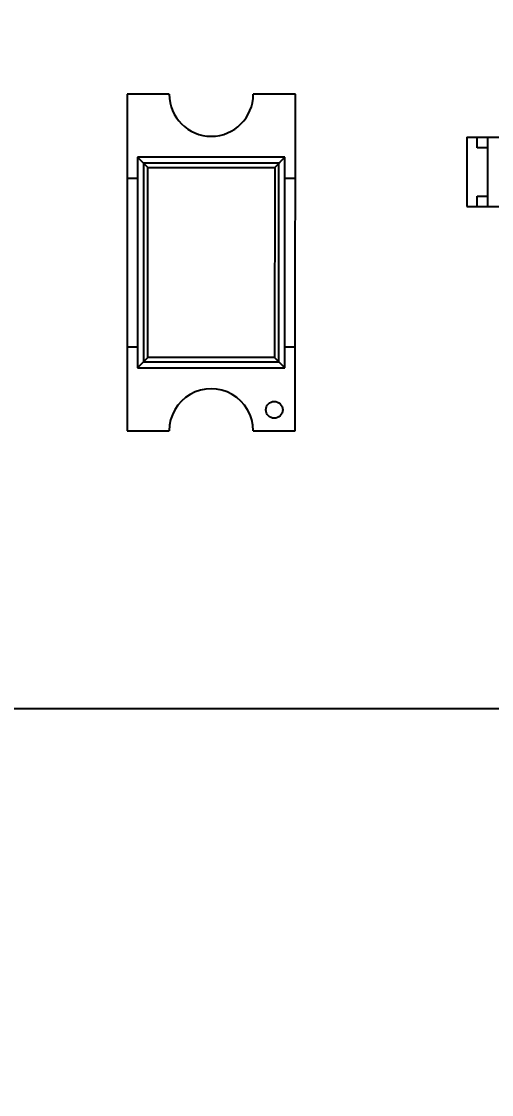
# Model space of a CAD drawing. Header units: millimetres. Extents: x 453.6 to 545.9, y 214.7 to 294.3.
# Drawn here: x 477.74 to 479.98, y 260.23 to 265.33 of the extents above; entities that cross this region are included whole.
import ezdxf

# ---------------------------------------------------------------- set-up
doc = ezdxf.new("R2010")
doc.units = ezdxf.units.MM
doc.header["$LTSCALE"] = 30.734
doc.header["$PDMODE"] = 3
doc.header["$PDSIZE"] = 0.3125
doc.layers.get('0').update_dxf_attribs({"linetype": 'CONTINUOUS'})
doc.layers.get('Defpoints').update_dxf_attribs({"linetype": 'CONTINUOUS'})
doc.layers.add('dim', color=6, linetype='CONTINUOUS', lineweight=9)
doc.styles.add('Verdana', font='verdana.ttf', dxfattribs={"height": 2.5})
doc.dimstyles.new('aaaaaaaa 3.0', dxfattribs={"dimtxt": 2.5, "dimasz": 1.5, "dimexe": 1.25, "dimexo": 0.625, "dimtad": 1, "dimdec": 1, "dimzin": 9, "dimdsep": 46, "dimtxsty": 'Verdana', "dimcen": 0, "dimazin": 0, "dimtfac": 1, "dimtofl": 0, "dimtmove": 0, "dimatfit": 3, "dimfxl": 1, "dimlwd": 25, "dimlwe": 25, "dimarcsym": 0})

# ---------------------------------------------------------------- blocks, each defined once
blk = doc.blocks.new('*D45')
at = {"layer": 'Defpoints', "color": 0}
for p in [(482.2733, 276.4739), (457.1679, 262.0629), (482.2708, 262.0629)]:
    blk.add_point(p, dxfattribs=at)
at = {"layer": 'dim', "color": 0, "lineweight": 25}
for p, q in [((481.6483, 276.4739), (455.9179, 276.4739)), ((457.1679, 274.9739), (457.1679, 263.5629)), ((481.6458, 262.0629), (455.9179, 262.0629))]:
    blk.add_line(p, q, dxfattribs=at)
at = {"layer": 'dim', "color": 0}
for points in [[(457.4179, 274.9739), (456.9179, 274.9739), (457.1679, 276.4739)], [(456.9179, 263.5629), (457.4179, 263.5629), (457.1679, 262.0629)]]:
    blk.add_solid(points, dxfattribs=at)
at = {"layer": 'dim', "color": 0, "insert": (455.2887, 269.2684), "char_height": 2.5, "attachment_point": 5, "rotation": 90, "style": 'Verdana'}
blk.add_mtext('14.4', dxfattribs=at)
blk = doc.blocks.new('*D50')
at = {"layer": 'Defpoints', "color": 0}
for p in [(482.2708, 262.0629), (470.339, 257.6647), (482.2708, 251.0104)]:
    blk.add_point(p, dxfattribs=at)
at = {"layer": 'dim', "color": 0, "lineweight": 25}
for p, q in [((482.2708, 261.4379), (482.2708, 249.7604)), ((470.339, 257.0397), (470.339, 249.7604)), ((471.839, 251.0104), (480.7708, 251.0104))]:
    blk.add_line(p, q, dxfattribs=at)
at = {"layer": 'dim', "color": 0}
for points in [[(471.839, 251.2604), (471.839, 250.7604), (470.339, 251.0104)], [(480.7708, 250.7604), (480.7708, 251.2604), (482.2708, 251.0104)]]:
    blk.add_solid(points, dxfattribs=at)
at = {"layer": 'dim', "color": 0, "insert": (476.3049, 252.9349), "char_height": 2.5, "attachment_point": 5, "style": 'Verdana'}
blk.add_mtext('11.9', dxfattribs=at)

msp = doc.modelspace()

# ---------------------------------------------------------------- linework, layer by layer
at = {"linetype": 'Continuous'}
for p, q in [((478.2437, 264.9837), (478.2435, 263.7837)), ((478.4437, 264.9837), (478.2437, 264.9837)), ((479.0437, 264.9836), (478.8437, 264.9836)), ((479.0435, 263.7836), (479.0437, 264.9836)), ((479.8585, 264.7794), (479.8584, 264.4494)), ((479.8585, 264.7794), (480.5385, 264.7793)), ((479.9085, 264.7294), (479.9085, 264.7794)), ((479.9584, 264.4494), (479.9585, 264.7794)), ((479.9585, 264.7294), (479.9085, 264.7294)), ((478.2937, 264.6837), (478.2935, 263.6837)), ((478.2937, 264.6837), (478.342, 264.6353)), ((478.9937, 264.6836), (478.2937, 264.6837)), ((478.3221, 264.6552), (478.3219, 263.7121)), ((478.9652, 264.6551), (478.3221, 264.6552)), ((478.9937, 264.6836), (478.9453, 264.6352)), ((478.9651, 263.712), (478.9652, 264.6551)), ((478.9935, 263.6836), (478.9937, 264.6836)), ((478.3419, 263.732), (478.342, 264.6353)), ((478.342, 264.6353), (478.9453, 264.6352)), ((478.9453, 264.6352), (478.9451, 263.7319)), ((478.2937, 264.5837), (478.2437, 264.5837)), ((479.0437, 264.5836), (478.9937, 264.5836)), ((479.9084, 264.4494), (479.9084, 264.4994)), ((479.9084, 264.4994), (479.9584, 264.4994)), ((479.8584, 264.4494), (480.5384, 264.4493)), ((478.2435, 263.7837), (478.2434, 263.3837)), ((478.2435, 263.7837), (478.2935, 263.7837)), ((478.9935, 263.7836), (479.0435, 263.7836)), ((479.0434, 263.3836), (479.0435, 263.7836)), ((478.3419, 263.732), (478.2935, 263.6837)), ((478.2935, 263.6837), (478.9935, 263.6836)), ((478.3219, 263.7121), (478.9651, 263.712)), ((478.9451, 263.7319), (478.3419, 263.732)), ((478.9935, 263.6836), (478.9451, 263.7319)), ((478.2434, 263.3837), (478.4434, 263.3837)), ((478.8434, 263.3836), (479.0434, 263.3836))]:
    msp.add_line(p, q, dxfattribs=at)
msp.add_circle((478.9435, 263.4836), 0.04, dxfattribs=at)
for centre, start, end in [((478.6437, 264.9836), 179.9899, 359.9899), ((478.6434, 263.3836), 359.9899, 179.9899)]:
    msp.add_arc(centre, 0.2, start, end, dxfattribs=at)

# ---------------------------------------------------------------- dimensions: what is measured, and where the dimension line sits
at = {"layer": 'dim'}
dim = msp.add_linear_dim(base=(457.1679, 262.0629), p1=(482.2733, 276.4739), p2=(482.2708, 262.0629), angle=90, dimstyle='aaaaaaaa 3.0', dxfattribs=at)
dim.commit()
dim.dimension.update_dxf_attribs({"geometry": '*D45', "text_midpoint": (457.1679, 269.2684), "dimtype": 160})
dim = msp.add_linear_dim(base=(482.2708, 251.0104), p1=(470.339, 257.6647), p2=(482.2708, 262.0629), dimstyle='aaaaaaaa 3.0', dxfattribs=at)
dim.commit()
dim.dimension.update_dxf_attribs({"geometry": '*D50', "text_midpoint": (476.3049, 252.9349)})

doc.saveas('drawing.dxf')
